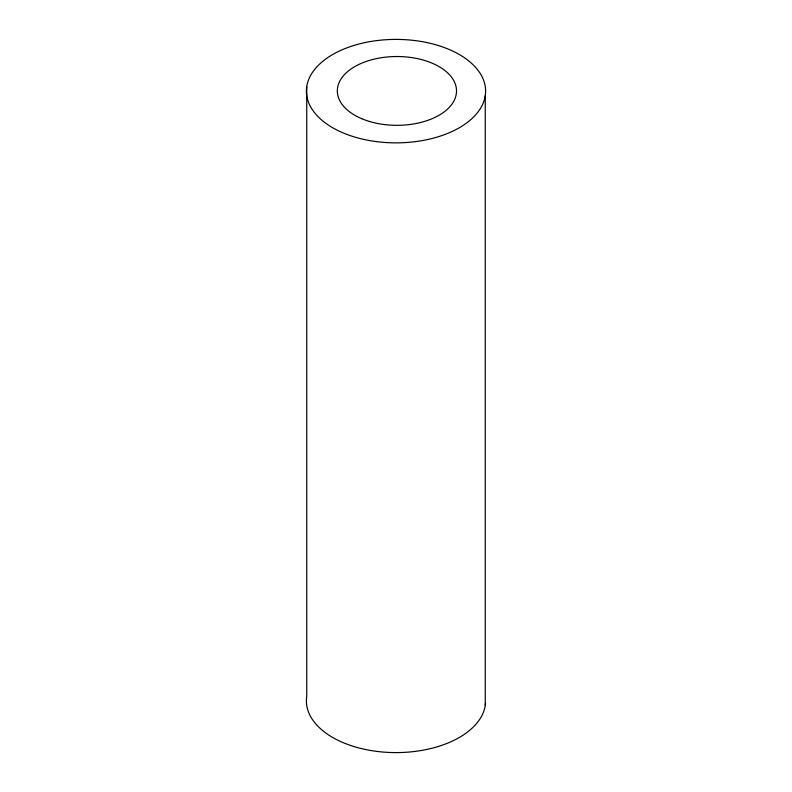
<?xml version="1.0" encoding="UTF-8"?>
<svg xmlns="http://www.w3.org/2000/svg" width="792" height="792" viewBox="0 0 792 792"><rect width="100%" height="100%" fill="white"/><g stroke="black" fill="none" stroke-linecap="round" stroke-linejoin="round"><path stroke-width="1.19" d="M485.258 95.713A89.615 51.737 0 0 1 344.51 133.472A89.615 51.737 0 0 1 358.232 44.213A89.615 51.737 0 0 1 485.258 95.713L485.258 705.444M306.742 86.556L306.742 696.287A89.615 51.737 0 0 0 390.189 752.489A89.615 51.737 0 0 0 485.536 702.999M361.667 118.661A59.588 34.402 0 0 0 456.152 94.684A59.588 34.402 0 0 0 372.943 59.43A59.588 34.402 0 0 0 361.667 118.661"/></g></svg>
